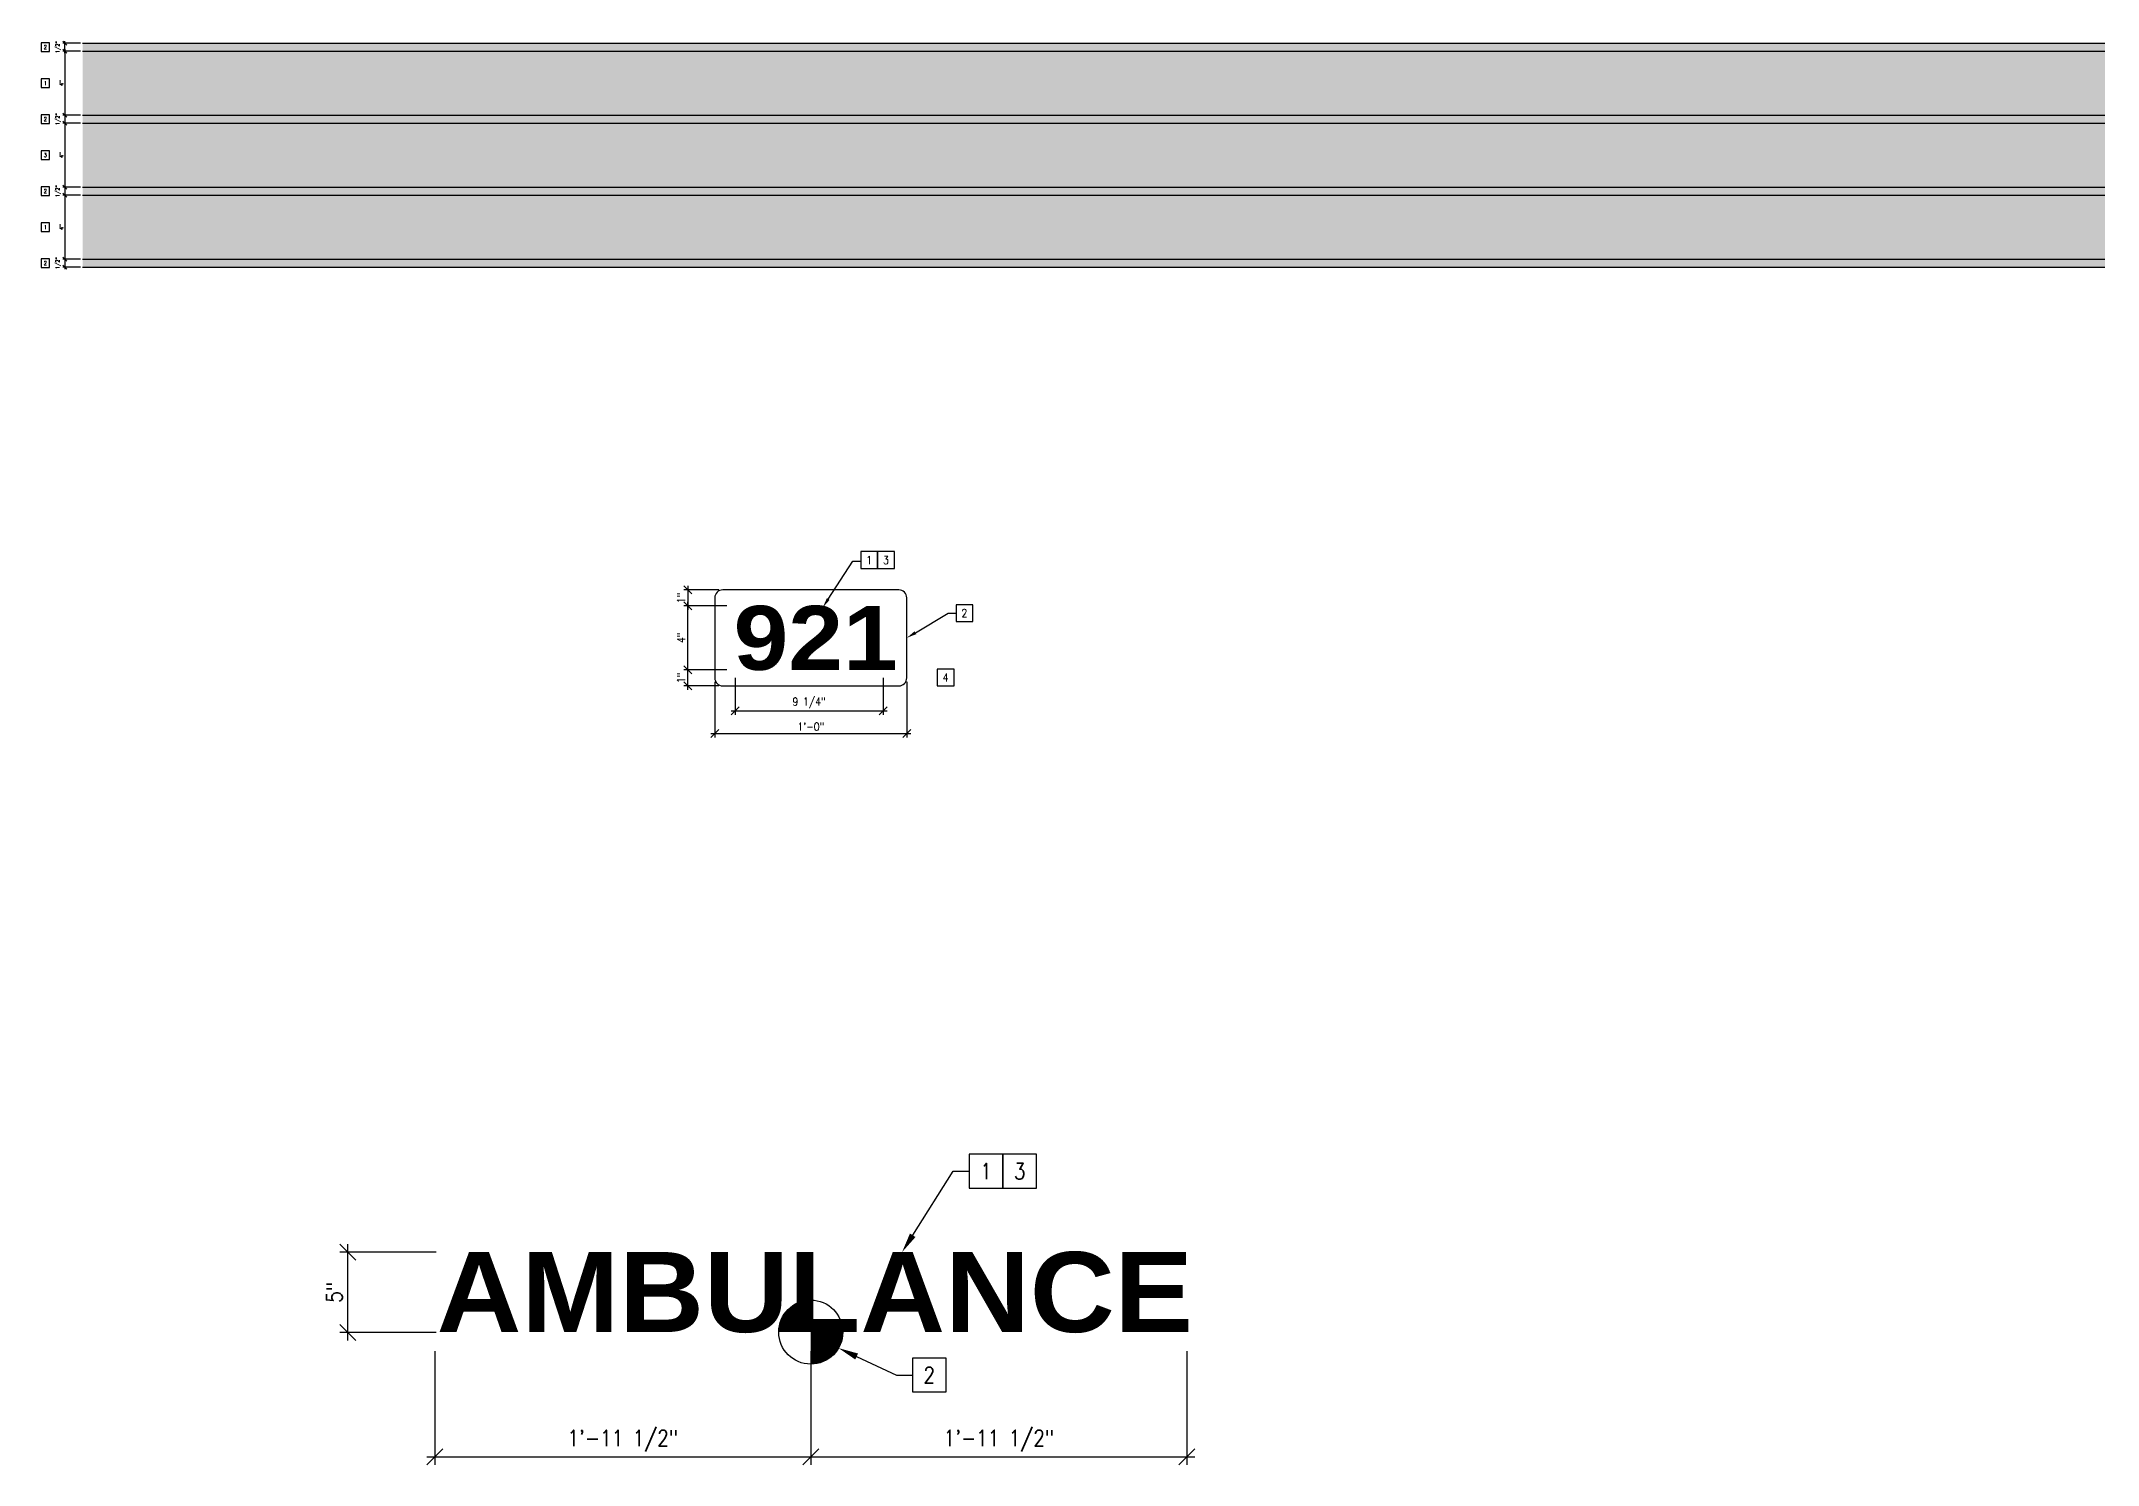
# Model space of a CAD drawing. Header units: inches. Extents: x -82 to 6902, y -1676 to 228.
# Drawn here: x -2.5 to 126, y -121.5 to -32.5 of the extents above; entities that cross this region are included whole.
import ezdxf
from ezdxf import colors
from ezdxf.entities.mleader import LeaderData, LeaderLine
from ezdxf.enums import TextEntityAlignment as Align
from ezdxf.math import Vec2, Vec3

# ---------------------------------------------------------------- set-up
doc = ezdxf.new("R2010")
doc.units = ezdxf.units.IN
doc.header["$LTSCALE"] = 0.5
doc.header["$MEASUREMENT"] = 0
for name, color, linetype in [('A-SHET-SYMB', 3, 'Continuous'), ('A-Tblk', 7, 'Continuous'), ('A-TEXT', 6, 'Continuous'), ('Dimensions', 1, 'Continuous'), ('GOLD graphic', 42, 'Continuous'), ('GREEN graphic', 106, 'Continuous'), ('TEXT - GREEN', 104, 'Continuous'), ('WHITE graphic', 255, 'Continuous')]:
    doc.layers.add(name, color=color, linetype=linetype)
doc.layers.add('LAYOUT LINES', color=2, linetype='Continuous', plot=False)
doc.styles.add('Kempsville1', font='ARIALBD.TTF', dxfattribs={"height": 4})
doc.styles.add('TDC_Standard', font='romans.shx', dxfattribs={"width": 0.85})
doc.dimstyles.new('TDC - 2', dxfattribs={"dimscale": 2, "dimtxt": 0.125, "dimasz": 0.125, "dimexe": 0.0625, "dimexo": 0.0625, "dimgap": 0.03125, "dimtad": 1, "dimdec": 4, "dimzin": 11, "dimdsep": 46, "dimlunit": 4, "dimtxsty": 'TDC_Standard', "dimblk1": 'OBLIQUE', "dimblk2": 'OBLIQUE', "dimsah": 1, "dimcen": 0.125, "dimdle": 0.0625, "dimclrd": 1, "dimclre": 6, "dimclrt": 2, "dimadec": 0, "dimazin": 0, "dimtfac": 1.33333, "dimtdec": 4, "dimtmove": 2, "dimatfit": 2, "dimfxl": 1, "dimfrac": 2, "dimtolj": 1, "dimtzin": 11, "dimarcsym": 0})
doc.dimstyles.new('TDC - 4', dxfattribs={"dimscale": 4, "dimtxt": 0.125, "dimasz": 0.125, "dimexe": 0.0625, "dimexo": 0.0625, "dimgap": 0.03125, "dimtad": 1, "dimdec": 4, "dimzin": 11, "dimdsep": 46, "dimlunit": 4, "dimtxsty": 'TDC_Standard', "dimblk1": 'OBLIQUE', "dimblk2": 'OBLIQUE', "dimsah": 1, "dimcen": 0.125, "dimdle": 0.0625, "dimclrd": 1, "dimclre": 6, "dimclrt": 2, "dimadec": 0, "dimazin": 0, "dimtfac": 1.33333, "dimtdec": 4, "dimtmove": 2, "dimatfit": 2, "dimfxl": 1, "dimfrac": 2, "dimtolj": 1, "dimtzin": 11, "dimarcsym": 0})
doc.dimstyles.new('TDC - 8', dxfattribs={"dimscale": 8, "dimtxt": 0.125, "dimasz": 0.125, "dimexe": 0.0625, "dimexo": 0.0625, "dimgap": 0.03125, "dimtad": 1, "dimdec": 4, "dimzin": 11, "dimdsep": 46, "dimlunit": 4, "dimtxsty": 'TDC_Standard', "dimblk1": 'OBLIQUE', "dimblk2": 'OBLIQUE', "dimsah": 1, "dimcen": 0.125, "dimdle": 0.0625, "dimclrd": 1, "dimclre": 6, "dimclrt": 2, "dimadec": 0, "dimazin": 0, "dimtfac": 1.33333, "dimtdec": 4, "dimtmove": 2, "dimatfit": 2, "dimfxl": 1, "dimfrac": 2, "dimtolj": 1, "dimtzin": 11, "dimarcsym": 0})
doc.mleader_styles.duplicate_entry("Standard", '')

# ---------------------------------------------------------------- blocks, each defined once
blk = doc.blocks.new('_Oblique')
at = {"color": 0, "linetype": 'ByBlock', "lineweight": -2}
blk.add_line((-0.5, -0.5), (0.5, 0.5), dxfattribs=at)
blk = doc.blocks.new('*D29')
at = {"layer": 'DefPoints', "color": 0}
for p in [(-1, -32.6), (0.11, -32.6), (0.11, -33.1)]:
    blk.add_point(p, dxfattribs=at)
at = {"layer": 'Dimensions', "color": 6, "lineweight": -2}
for p, q in [((-0.02, -32.6), (-1.12, -32.6)), ((-0.02, -33.1), (-1.12, -33.1))]:
    blk.add_line(p, q, dxfattribs=at)
at = {"layer": 'Dimensions', "color": 1, "lineweight": -2}
blk.add_line((-1, -33.22), (-1, -32.47), dxfattribs=at)
at = {"layer": 'Dimensions', "color": 1, "lineweight": -2, "xscale": 0.25, "yscale": 0.25, "zscale": 0.25}
for p, rotation in [((-1, -32.6), 90), ((-1, -33.1), 270)]:
    blk.add_blockref('_Oblique', p, dxfattribs=dict(at, rotation=rotation))
at = {"layer": 'Dimensions', "color": 2, "insert": (-1.41, -32.85), "char_height": 0.25, "attachment_point": 5, "rotation": 90, "style": 'TDC_Standard'}
blk.add_mtext('\\A1;1/2"', dxfattribs=at)
blk = doc.blocks.new('*D30')
at = {"layer": 'DefPoints', "color": 0}
for p in [(0.11, -33.1), (-1, -37.1), (0.11, -37.1)]:
    blk.add_point(p, dxfattribs=at)
at = {"layer": 'Dimensions', "color": 6, "lineweight": -2}
for p, q in [((-0.02, -33.1), (-1.12, -33.1)), ((-0.02, -37.1), (-1.12, -37.1))]:
    blk.add_line(p, q, dxfattribs=at)
at = {"layer": 'Dimensions', "color": 1, "lineweight": -2}
blk.add_line((-1, -32.97), (-1, -37.22), dxfattribs=at)
at = {"layer": 'Dimensions', "color": 1, "lineweight": -2, "xscale": 0.25, "yscale": 0.25, "zscale": 0.25}
for p, rotation in [((-1, -33.1), 90), ((-1, -37.1), 270)]:
    blk.add_blockref('_Oblique', p, dxfattribs=dict(at, rotation=rotation))
at = {"layer": 'Dimensions', "color": 2, "insert": (-1.21, -35.1), "char_height": 0.25, "attachment_point": 5, "rotation": 90, "style": 'TDC_Standard'}
blk.add_mtext('\\A1;4"', dxfattribs=at)
blk = doc.blocks.new('*D31')
at = {"layer": 'DefPoints', "color": 0}
for p in [(0.11, -37.1), (-1, -37.6), (0.11, -37.6)]:
    blk.add_point(p, dxfattribs=at)
at = {"layer": 'Dimensions', "color": 6, "lineweight": -2}
for p, q in [((-0.02, -37.1), (-1.12, -37.1)), ((-0.02, -37.6), (-1.12, -37.6))]:
    blk.add_line(p, q, dxfattribs=at)
at = {"layer": 'Dimensions', "color": 1, "lineweight": -2}
blk.add_line((-1, -36.97), (-1, -37.72), dxfattribs=at)
at = {"layer": 'Dimensions', "color": 1, "lineweight": -2, "xscale": 0.25, "yscale": 0.25, "zscale": 0.25}
for p, rotation in [((-1, -37.1), 90), ((-1, -37.6), 270)]:
    blk.add_blockref('_Oblique', p, dxfattribs=dict(at, rotation=rotation))
at = {"layer": 'Dimensions', "color": 2, "insert": (-1.41, -37.35), "char_height": 0.25, "attachment_point": 5, "rotation": 90, "style": 'TDC_Standard'}
blk.add_mtext('\\A1;1/2"', dxfattribs=at)
blk = doc.blocks.new('*D32')
at = {"layer": 'DefPoints', "color": 0}
for p in [(0.11, -37.6), (-1, -41.6), (0.11, -41.6)]:
    blk.add_point(p, dxfattribs=at)
at = {"layer": 'Dimensions', "color": 6, "lineweight": -2}
for p, q in [((-0.02, -37.6), (-1.12, -37.6)), ((-0.02, -41.6), (-1.12, -41.6))]:
    blk.add_line(p, q, dxfattribs=at)
at = {"layer": 'Dimensions', "color": 1, "lineweight": -2}
blk.add_line((-1, -37.47), (-1, -41.72), dxfattribs=at)
at = {"layer": 'Dimensions', "color": 1, "lineweight": -2, "xscale": 0.25, "yscale": 0.25, "zscale": 0.25}
for p, rotation in [((-1, -37.6), 90), ((-1, -41.6), 270)]:
    blk.add_blockref('_Oblique', p, dxfattribs=dict(at, rotation=rotation))
at = {"layer": 'Dimensions', "color": 2, "insert": (-1.21, -39.6), "char_height": 0.25, "attachment_point": 5, "rotation": 90, "style": 'TDC_Standard'}
blk.add_mtext('\\A1;4"', dxfattribs=at)
blk = doc.blocks.new('*D33')
at = {"layer": 'DefPoints', "color": 0}
for p in [(-1, -42.1), (0.11, -41.6), (0.11, -42.1)]:
    blk.add_point(p, dxfattribs=at)
at = {"layer": 'Dimensions', "color": 6, "lineweight": -2}
for p, q in [((-0.02, -41.6), (-1.12, -41.6)), ((-0.02, -42.1), (-1.12, -42.1))]:
    blk.add_line(p, q, dxfattribs=at)
at = {"layer": 'Dimensions', "color": 1, "lineweight": -2}
blk.add_line((-1, -41.47), (-1, -42.22), dxfattribs=at)
at = {"layer": 'Dimensions', "color": 1, "lineweight": -2, "xscale": 0.25, "yscale": 0.25, "zscale": 0.25}
for p, rotation in [((-1, -41.6), 90), ((-1, -42.1), 270)]:
    blk.add_blockref('_Oblique', p, dxfattribs=dict(at, rotation=rotation))
at = {"layer": 'Dimensions', "color": 2, "insert": (-1.41, -41.85), "char_height": 0.25, "attachment_point": 5, "rotation": 90, "style": 'TDC_Standard'}
blk.add_mtext('\\A1;1/2"', dxfattribs=at)
blk = doc.blocks.new('*D34')
at = {"layer": 'DefPoints', "color": 0}
for p in [(0.11, -42.1), (-1, -46.1), (0.11, -46.1)]:
    blk.add_point(p, dxfattribs=at)
at = {"layer": 'Dimensions', "color": 6, "lineweight": -2}
for p, q in [((-0.02, -42.1), (-1.12, -42.1)), ((-0.02, -46.1), (-1.12, -46.1))]:
    blk.add_line(p, q, dxfattribs=at)
at = {"layer": 'Dimensions', "color": 1, "lineweight": -2}
blk.add_line((-1, -41.97), (-1, -46.22), dxfattribs=at)
at = {"layer": 'Dimensions', "color": 1, "lineweight": -2, "xscale": 0.25, "yscale": 0.25, "zscale": 0.25}
for p, rotation in [((-1, -42.1), 90), ((-1, -46.1), 270)]:
    blk.add_blockref('_Oblique', p, dxfattribs=dict(at, rotation=rotation))
at = {"layer": 'Dimensions', "color": 2, "insert": (-1.21, -44.1), "char_height": 0.25, "attachment_point": 5, "rotation": 90, "style": 'TDC_Standard'}
blk.add_mtext('\\A1;4"', dxfattribs=at)
blk = doc.blocks.new('*D35')
at = {"layer": 'DefPoints', "color": 0}
for p in [(0.11, -46.1), (-1, -46.6), (0.11, -46.6)]:
    blk.add_point(p, dxfattribs=at)
at = {"layer": 'Dimensions', "color": 6, "lineweight": -2}
for p, q in [((-0.02, -46.1), (-1.12, -46.1)), ((-0.02, -46.6), (-1.12, -46.6))]:
    blk.add_line(p, q, dxfattribs=at)
at = {"layer": 'Dimensions', "color": 1, "lineweight": -2}
blk.add_line((-1, -45.97), (-1, -46.72), dxfattribs=at)
at = {"layer": 'Dimensions', "color": 1, "lineweight": -2, "xscale": 0.25, "yscale": 0.25, "zscale": 0.25}
for p, rotation in [((-1, -46.1), 90), ((-1, -46.6), 270)]:
    blk.add_blockref('_Oblique', p, dxfattribs=dict(at, rotation=rotation))
at = {"layer": 'Dimensions', "color": 2, "insert": (-1.41, -46.35), "char_height": 0.25, "attachment_point": 5, "rotation": 90, "style": 'TDC_Standard'}
blk.add_mtext('\\A1;1/2"', dxfattribs=at)
blk = doc.blocks.new('*D36')
at = {"layer": 'DefPoints', "color": 0}
for p in [(37.92, -67.78), (40.61, -67.78), (40.61, -71.77)]:
    blk.add_point(p, dxfattribs=at)
at = {"layer": 'Dimensions', "color": 6, "lineweight": -2}
for p, q in [((40.36, -67.78), (37.67, -67.78)), ((40.36, -71.77), (37.67, -71.77))]:
    blk.add_line(p, q, dxfattribs=at)
at = {"layer": 'Dimensions', "color": 1, "lineweight": -2}
blk.add_line((37.92, -72.02), (37.92, -67.53), dxfattribs=at)
at = {"layer": 'Dimensions', "color": 1, "lineweight": -2, "xscale": 0.5, "yscale": 0.5, "zscale": 0.5}
for p, rotation in [((37.92, -67.78), 90), ((37.92, -71.77), 270)]:
    blk.add_blockref('_Oblique', p, dxfattribs=dict(at, rotation=rotation))
at = {"layer": 'Dimensions', "color": 2, "insert": (37.5, -69.77), "char_height": 0.5, "attachment_point": 5, "rotation": 90, "style": 'TDC_Standard'}
blk.add_mtext('\\A1;4"', dxfattribs=at)
blk = doc.blocks.new('*D37')
at = {"layer": 'DefPoints', "color": 0}
for p in [(40.89, -72.02), (50.12, -72.02), (50.12, -74.34)]:
    blk.add_point(p, dxfattribs=at)
at = {"layer": 'Dimensions', "color": 6, "lineweight": -2}
for p, q in [((40.89, -72.27), (40.89, -74.59)), ((50.12, -72.27), (50.12, -74.59))]:
    blk.add_line(p, q, dxfattribs=at)
at = {"layer": 'Dimensions', "color": 1, "lineweight": -2}
blk.add_line((40.64, -74.34), (50.37, -74.34), dxfattribs=at)
at = {"layer": 'Dimensions', "color": 1, "lineweight": -2, "xscale": 0.5, "yscale": 0.5, "zscale": 0.5, "rotation": 180}
blk.add_blockref('_Oblique', (40.89, -74.34), dxfattribs=at)
at = {"layer": 'Dimensions', "color": 1, "lineweight": -2, "xscale": 0.5, "yscale": 0.5, "zscale": 0.5}
blk.add_blockref('_Oblique', (50.12, -74.34), dxfattribs=at)
at = {"layer": 'Dimensions', "color": 2, "insert": (45.5, -73.84), "char_height": 0.5, "attachment_point": 5, "style": 'TDC_Standard'}
blk.add_mtext('\\A1;9 1/4"', dxfattribs=at)
blk = doc.blocks.new('*D38')
at = {"layer": 'DefPoints', "color": 0}
for p in [(40.11, -66.77), (37.92, -67.78), (40.61, -67.78)]:
    blk.add_point(p, dxfattribs=at)
at = {"layer": 'Dimensions', "color": 6, "lineweight": -2}
for p, q in [((39.86, -66.77), (37.67, -66.77)), ((40.36, -67.78), (37.67, -67.78))]:
    blk.add_line(p, q, dxfattribs=at)
at = {"layer": 'Dimensions', "color": 1, "lineweight": -2}
blk.add_line((37.92, -66.52), (37.92, -68.03), dxfattribs=at)
at = {"layer": 'Dimensions', "color": 1, "lineweight": -2, "xscale": 0.5, "yscale": 0.5, "zscale": 0.5}
for p, rotation in [((37.92, -66.77), 90), ((37.92, -67.78), 270)]:
    blk.add_blockref('_Oblique', p, dxfattribs=dict(at, rotation=rotation))
at = {"layer": 'Dimensions', "color": 2, "insert": (37.5, -67.28), "char_height": 0.5, "attachment_point": 5, "rotation": 90, "style": 'TDC_Standard'}
blk.add_mtext('\\A1;1"', dxfattribs=at)
blk = doc.blocks.new('*D39')
at = {"layer": 'DefPoints', "color": 0}
for p in [(37.92, -71.77), (40.61, -71.77), (40.11, -72.77)]:
    blk.add_point(p, dxfattribs=at)
at = {"layer": 'Dimensions', "color": 6, "lineweight": -2}
for p, q in [((40.36, -71.77), (37.67, -71.77)), ((39.86, -72.77), (37.67, -72.77))]:
    blk.add_line(p, q, dxfattribs=at)
at = {"layer": 'Dimensions', "color": 1, "lineweight": -2}
blk.add_line((37.92, -73.02), (37.92, -71.52), dxfattribs=at)
at = {"layer": 'Dimensions', "color": 1, "lineweight": -2, "xscale": 0.5, "yscale": 0.5, "zscale": 0.5}
for p, rotation in [((37.92, -71.77), 90), ((37.92, -72.77), 270)]:
    blk.add_blockref('_Oblique', p, dxfattribs=dict(at, rotation=rotation))
at = {"layer": 'Dimensions', "color": 2, "insert": (37.5, -72.27), "char_height": 0.5, "attachment_point": 5, "rotation": 90, "style": 'TDC_Standard'}
blk.add_mtext('\\A1;1"', dxfattribs=at)
blk = doc.blocks.new('*D40')
at = {"color": 1, "lineweight": -2}
blk.add_line((16.68, -113.69), (16.68, -107.66), dxfattribs=at)
at = {"color": 6, "lineweight": -2}
for p, q in [((22.21, -108.16), (16.18, -108.16)), ((22.21, -113.19), (16.18, -113.19))]:
    blk.add_line(p, q, dxfattribs=at)
at = {"layer": 'DefPoints', "color": 0}
for p in [(16.68, -108.16), (22.71, -108.16), (22.71, -113.19)]:
    blk.add_point(p, dxfattribs=at)
at = {"color": 1, "lineweight": -2}
for p, rotation in [((16.68, -108.16), 90), ((16.68, -113.19), 270)]:
    blk.add_blockref('_Oblique', p, dxfattribs=dict(at, rotation=rotation))
at = {"color": 2, "insert": (15.84, -110.68), "char_height": 1, "attachment_point": 5, "rotation": 90, "style": 'TDC_Standard'}
blk.add_mtext('\\A1;5"', dxfattribs=at)
blk = doc.blocks.new('*D41')
at = {"color": 6, "lineweight": -2}
for p, q in [((22.11, -114.36), (22.11, -121.46)), ((45.61, -114.36), (45.61, -121.46))]:
    blk.add_line(p, q, dxfattribs=at)
at = {"color": 1, "lineweight": -2}
blk.add_line((21.61, -120.96), (46.11, -120.96), dxfattribs=at)
at = {"layer": 'DefPoints', "color": 0}
for p in [(22.11, -113.86), (45.61, -113.86), (45.61, -120.96)]:
    blk.add_point(p, dxfattribs=at)
at = {"color": 1, "lineweight": -2, "rotation": 180}
blk.add_blockref('_Oblique', (22.11, -120.96), dxfattribs=at)
at = {"color": 1, "lineweight": -2}
blk.add_blockref('_Oblique', (45.61, -120.96), dxfattribs=at)
at = {"color": 2, "insert": (33.86, -119.95), "char_height": 1, "attachment_point": 5, "style": 'TDC_Standard'}
blk.add_mtext('\\A1;1\'-11 1/2"', dxfattribs=at)
blk = doc.blocks.new('*D42')
at = {"color": 6, "lineweight": -2}
for p, q in [((45.61, -114.36), (45.61, -121.46)), ((69.11, -114.36), (69.11, -121.46))]:
    blk.add_line(p, q, dxfattribs=at)
at = {"color": 1, "lineweight": -2}
blk.add_line((45.11, -120.96), (69.61, -120.96), dxfattribs=at)
at = {"layer": 'DefPoints', "color": 0}
for p in [(45.61, -113.86), (69.11, -113.86), (69.11, -120.96)]:
    blk.add_point(p, dxfattribs=at)
at = {"color": 1, "lineweight": -2, "rotation": 180}
blk.add_blockref('_Oblique', (45.61, -120.96), dxfattribs=at)
at = {"color": 1, "lineweight": -2}
blk.add_blockref('_Oblique', (69.11, -120.96), dxfattribs=at)
at = {"color": 2, "insert": (57.36, -119.95), "char_height": 1, "attachment_point": 5, "style": 'TDC_Standard'}
blk.add_mtext('\\A1;1\'-11 1/2"', dxfattribs=at)
blk = doc.blocks.new('*D44')
at = {"layer": 'DefPoints', "color": 0}
for p in [(39.61, -72.27), (51.61, -72.27), (51.61, -75.74)]:
    blk.add_point(p, dxfattribs=at)
at = {"layer": 'Dimensions', "color": 6, "lineweight": -2}
for p, q in [((39.61, -72.52), (39.61, -75.99)), ((51.61, -72.52), (51.61, -75.99))]:
    blk.add_line(p, q, dxfattribs=at)
at = {"layer": 'Dimensions', "color": 1, "lineweight": -2}
blk.add_line((39.36, -75.74), (51.86, -75.74), dxfattribs=at)
at = {"layer": 'Dimensions', "color": 1, "lineweight": -2, "xscale": 0.5, "yscale": 0.5, "zscale": 0.5, "rotation": 180}
blk.add_blockref('_Oblique', (39.61, -75.74), dxfattribs=at)
at = {"layer": 'Dimensions', "color": 1, "lineweight": -2, "xscale": 0.5, "yscale": 0.5, "zscale": 0.5}
blk.add_blockref('_Oblique', (51.61, -75.74), dxfattribs=at)
at = {"layer": 'Dimensions', "color": 2, "insert": (45.61, -75.32), "char_height": 0.5, "attachment_point": 5, "style": 'TDC_Standard'}
blk.add_mtext('\\A1;1\'-0"', dxfattribs=at)
blk = doc.blocks.new('Anno_Square')
blk.add_lwpolyline([(-0.197, -0.099), (0, -0.099), (0, 0.099), (-0.197, 0.099)], close=True)
at = {"color": 2, "style": 'TDC_Standard', "width": 0.851562}
blk.add_attdef('ID', text='', height=0.0938, dxfattribs=at).set_placement((-0.099, 0), align=Align.MIDDLE_CENTER)

msp = doc.modelspace()

# ---------------------------------------------------------------- linework, layer by layer
at = {"layer": 'A-Tblk'}
msp.add_lwpolyline([(51.1057, -66.77278), (40.1057, -66.77278, 0.414213562), (39.6057, -67.27278), (39.6057, -72.27278, 0.414213562), (40.1057, -72.77278), (51.1057, -72.77278, 0.414213562), (51.6057, -72.27278), (51.6057, -67.27278, 0.414213562)], format="xyb", close=True, dxfattribs=at)
at = {"layer": 'A-TEXT', "const_width": 2}
for points in [[(45.6057, -112.16362, 0.414213562), (44.6057, -113.16362)], [(45.6057, -114.16362, 0.414213562), (46.6057, -113.16362)]]:
    msp.add_lwpolyline(points, format="xyb", dxfattribs=at)
at = {"layer": 'A-TEXT'}
msp.add_circle((45.6057, -113.16362), 2, dxfattribs=at)
at = {"layer": 'GOLD graphic'}
for points in [[(0.1057, -32.59982), (0.1057, -33.09982), (259.1057, -32.59982), (259.1057, -33.09982)], [(0.1057, -37.09982), (0.1057, -37.59982), (259.1057, -37.09982), (259.1057, -37.59982)], [(0.1057, -41.59982), (0.1057, -42.09982), (259.1057, -41.59982), (259.1057, -42.09982)], [(0.1057, -46.09982), (0.1057, -46.59982), (259.1057, -46.09982), (259.1057, -46.59982)]]:
    msp.add_solid(points, dxfattribs=at)
at = {"layer": 'GREEN graphic'}
for points in [[(0.1057, -33.09982), (259.1057, -33.09982), (0.1057, -37.09982), (259.1057, -37.09982)], [(0.1057, -42.09982), (0.1057, -46.09982), (259.1057, -42.09982), (259.1057, -46.09982)]]:
    msp.add_solid(points, dxfattribs=at)
at = {"layer": 'LAYOUT LINES'}
for p, q in [((0.1057, -32.59982), (259.1057, -32.59982)), ((0.1057, -33.09982), (259.1057, -33.09982)), ((0.1057, -37.09982), (259.1057, -37.09982)), ((0.1057, -37.59982), (259.1057, -37.59982)), ((0.1057, -41.59982), (259.1057, -41.59982)), ((0.1057, -42.09982), (259.1057, -42.09982)), ((0.1057, -46.09982), (259.1057, -46.09982)), ((0.1057, -46.59982), (259.1057, -46.59982))]:
    msp.add_line(p, q, dxfattribs=at)
at = {"layer": 'WHITE graphic'}
msp.add_solid([(0.1057, -37.59982), (0.1057, -41.59982), (259.1057, -37.59982), (259.1057, -41.59982)], dxfattribs=at)

# ---------------------------------------------------------------- block references
at = {"layer": 'A-SHET-SYMB'}
for p, xscale, yscale, zscale, values in [((-1.95577, -32.84982), 2.666599999999999, 2.666599999999999, 2.666599999999999, {'ID': '2'}), ((-1.95577, -35.09982), 2.666599999999999, 2.666599999999999, 2.666599999999999, {'ID': '1'}), ((-1.95577, -37.34982), 2.666599999999999, 2.666599999999999, 2.666599999999999, {'ID': '2'}), ((-1.95577, -39.59982), 2.666599999999999, 2.666599999999999, 2.666599999999999, {'ID': '3'}), ((-1.95577, -41.84982), 2.666599999999999, 2.666599999999999, 2.666599999999999, {'ID': '2'}), ((-1.95577, -44.09982), 2.666599999999999, 2.666599999999999, 2.666599999999999, {'ID': '1'}), ((-1.95577, -46.34982), 2.666599999999999, 2.666599999999999, 2.666599999999999, {'ID': '2'}), ((49.7782, -64.90882), 5.333199999999999, 5.333199999999999, 5.333199999999999, {'ID': '1'}), ((50.82896, -64.90882), 5.333199999999999, 5.333199999999999, 5.333199999999999, {'ID': '3'}), ((55.73247, -68.22846), 5.333199999999999, 5.333199999999999, 5.333199999999999, {'ID': '2'}), ((54.56097, -72.2474), 5.333199999999999, 5.333199999999999, 5.333199999999999, {'ID': '4'}), ((57.61286, -103.10421), 10.6664, 10.6664, 10.6664, {'ID': '1'}), ((59.71438, -103.10421), 10.6664, 10.6664, 10.6664, {'ID': '3'}), ((54.06156, -115.846), 10.6664, 10.6664, 10.6664, {'ID': '2'})]:
    msp.add_blockref('Anno_Square', p, dxfattribs=dict(at, xscale=xscale, yscale=yscale, zscale=zscale)).add_auto_attribs(values)

# ---------------------------------------------------------------- texts
at = {"layer": 'TEXT - GREEN', "style": 'Kempsville1'}
for s, height, width, p in [('921', 4, 1.1, (45.91363, -67.77278)), ('AMBULANCE', 5, 1.05, (45.8557, -108.15808))]:
    msp.add_text(s, height=height, dxfattribs=dict(at, width=width)).set_placement(p, align=Align.TOP_CENTER)

# ---------------------------------------------------------------- dimensions: what is measured, and where the dimension line sits
dim = msp.add_linear_dim(base=(16.6842, -108.16362), p1=(22.70935, -113.18933), p2=(22.70935, -108.16362), angle=270, dimstyle='TDC - 8')
dim.commit()
dim.dimension.update_dxf_attribs({"geometry": '*D40', "text_midpoint": (15.83896, -110.67647)})
for base, p1, p2, picture, middle in [((45.6057, -120.96059), (22.1057, -113.86336), (45.6057, -113.86336), '*D41', (33.8557, -119.94868)), ((69.1057, -120.96059), (45.6057, -113.86336), (69.1057, -113.86336), '*D42', (57.3557, -119.94868))]:
    dim = msp.add_linear_dim(base=base, p1=p1, p2=p2, dimstyle='TDC - 8')
    dim.commit()
    dim.dimension.update_dxf_attribs({"geometry": picture, "text_midpoint": middle})
at = {"layer": 'Dimensions'}
for base, p1, p2, angle, dimstyle, picture, middle in [((-0.99724, -32.59982), (0.1057, -33.09982), (0.1057, -32.59982), 90, 'TDC - 2', '*D29', (-1.40647, -32.84982)), ((-0.99724, -37.09982), (0.1057, -33.09982), (0.1057, -37.09982), 90, 'TDC - 2', '*D30', (-1.20855, -35.09982)), ((-0.99724, -37.59982), (0.1057, -37.09982), (0.1057, -37.59982), 90, 'TDC - 2', '*D31', (-1.40647, -37.34982)), ((-0.99724, -41.59982), (0.1057, -37.59982), (0.1057, -41.59982), 90, 'TDC - 2', '*D32', (-1.20855, -39.59982)), ((-0.99724, -42.09982), (0.1057, -41.59982), (0.1057, -42.09982), 90, 'TDC - 2', '*D33', (-1.40647, -41.84982)), ((-0.99724, -46.09982), (0.1057, -42.09982), (0.1057, -46.09982), 90, 'TDC - 2', '*D34', (-1.20855, -44.09982)), ((-0.99724, -46.59982), (0.1057, -46.09982), (0.1057, -46.59982), 90, 'TDC - 2', '*D35', (-1.40647, -46.34982)), ((37.9196, -67.77832), (40.1057, -66.77278), (40.6057, -67.77832), 270, 'TDC - 4', '*D38', (37.49698, -67.27555)), ((37.9196, -67.77832), (40.6057, -71.76724), (40.6057, -67.77832), 270, 'TDC - 4', '*D36', (37.49698, -69.77278)), ((37.9196, -71.76724), (40.1057, -72.77278), (40.6057, -71.76724), 90, 'TDC - 4', '*D39', (37.49698, -72.27001))]:
    dim = msp.add_linear_dim(base=base, p1=p1, p2=p2, angle=angle, dimstyle=dimstyle, dxfattribs=at)
    dim.commit()
    dim.dimension.update_dxf_attribs({"geometry": picture, "text_midpoint": middle})
for base, p1, p2, picture, middle in [((51.6057, -75.73853), (39.6057, -72.27278), (51.6057, -72.27278), '*D44', (45.6057, -75.31591)), ((50.117798, -74.343018), (40.88755, -72.022777), (50.117798, -72.022777), '*D37', (45.502674, -73.837065))]:
    dim = msp.add_linear_dim(base=base, p1=p1, p2=p2, dimstyle='TDC - 4', dxfattribs=at)
    dim.commit()
    dim.dimension.update_dxf_attribs({"geometry": picture, "text_midpoint": middle})

# ---------------------------------------------------------------- leaders
ml = msp.add_multileader_mtext('')
ml.set_content('', color=2, style='TDC_Standard')
ml.set_leader_properties(color=1)
ml.build(insert=Vec2(0, 0))
ml.multileader.update_dxf_attribs({"dogleg_length": 0.125, "arrow_head_size": 0.625, "scale": 4})
ctx = ml.context
ctx.base_point, ctx.scale, ctx.char_height, ctx.arrow_head_size, ctx.landing_gap_size, ctx.plane_origin = Vec3(48.72744, -64.97588), 4, 0.5, 0.625, 0.36, Vec3(47.08553, -67.49077)
notes = []
notes.append((ctx, [(0, (1, 1, 0), (48.22744, -64.97588), (1, 0), 0.5, [(0, [(46.35847, -67.86947)], 0, [])])]))
ctx.mtext.insert, ctx.mtext.flow_direction = Vec3(49.08744, -64.72588), 5
ml = msp.add_multileader_mtext('')
ml.set_content('', color=2, style='TDC_Standard')
ml.set_leader_properties(color=1)
ml.build(insert=Vec2(0, 0))
ml.multileader.update_dxf_attribs({"dogleg_length": 0.125, "arrow_head_size": 0.625, "scale": 4})
ctx = ml.context
ctx.base_point, ctx.scale, ctx.char_height, ctx.arrow_head_size, ctx.landing_gap_size, ctx.plane_origin = Vec3(54.68171, -68.22846), 4, 0.5, 0.625, 0.36, Vec3(53.0398, -70.74335)
notes.append((ctx, [(0, (1, 1, 0), (54.18171, -68.22846), (1, 0), 0.5, [(0, [(51.6057, -69.77278)], 0, [])])]))
ctx.mtext.insert, ctx.mtext.flow_direction = Vec3(55.04171, -67.97846), 5
ml = msp.add_multileader_mtext('')
ml.set_content(' ', color=2, style='TDC_Standard')
ml.set_leader_properties(color=1)
ml.build(insert=Vec2(0, 0))
ml.multileader.update_dxf_attribs({"dogleg_length": 0.125, "arrow_head_size": 1.25, "scale": 8})
ctx = ml.context
ctx.base_point, ctx.scale, ctx.char_height, ctx.arrow_head_size, ctx.landing_gap_size, ctx.plane_origin = Vec3(55.51134, -103.10421), 8, 1, 1.25, 0.72, Vec3(52.44719, -108.20015)
notes.append((ctx, [(0, (1, 1, 0), (54.51134, -103.10421), (1, 0), 1, [(0, [(51.30814, -108.16575)], 0, [])])]))
ctx.mtext.insert, ctx.mtext.flow_direction = Vec3(56.23134, -102.60421), 5
ml = msp.add_multileader_mtext('')
ml.set_content(' ', color=2, style='TDC_Standard')
ml.set_leader_properties(color=1)
ml.build(insert=Vec2(0, 0))
ml.multileader.update_dxf_attribs({"dogleg_length": 0.125, "arrow_head_size": 1.25, "scale": 8})
ctx = ml.context
ctx.base_point, ctx.scale, ctx.char_height, ctx.arrow_head_size, ctx.landing_gap_size, ctx.plane_origin = Vec3(51.96004, -115.846), 8, 1, 1.25, 0.72, Vec3(48.89589, -120.94194)
notes.append((ctx, [(0, (1, 1, 0), (50.96004, -115.846), (1, 0), 1, [(0, [(47.33949, -114.1606)], 0, [])])]))
ctx.mtext.insert, ctx.mtext.flow_direction = Vec3(52.68004, -115.346), 5
for ctx, leaders in notes:
    for number, flags, end, landing, length, lines in leaders:
        leader = LeaderData()
        leader.index, (leader.has_last_leader_line, leader.has_dogleg_vector, leader.attachment_direction) = number, flags
        leader.last_leader_point, leader.dogleg_vector, leader.dogleg_length = Vec3(end), Vec3(landing), length
        for number, points, colour, breaks in lines:
            line = LeaderLine()
            line.index, line.vertices, line.color, line.breaks = number, Vec3.list(points), colors.encode_raw_color(colour), breaks
            leader.lines.append(line)
        ctx.leaders.append(leader)

doc.saveas('drawing.dxf')
